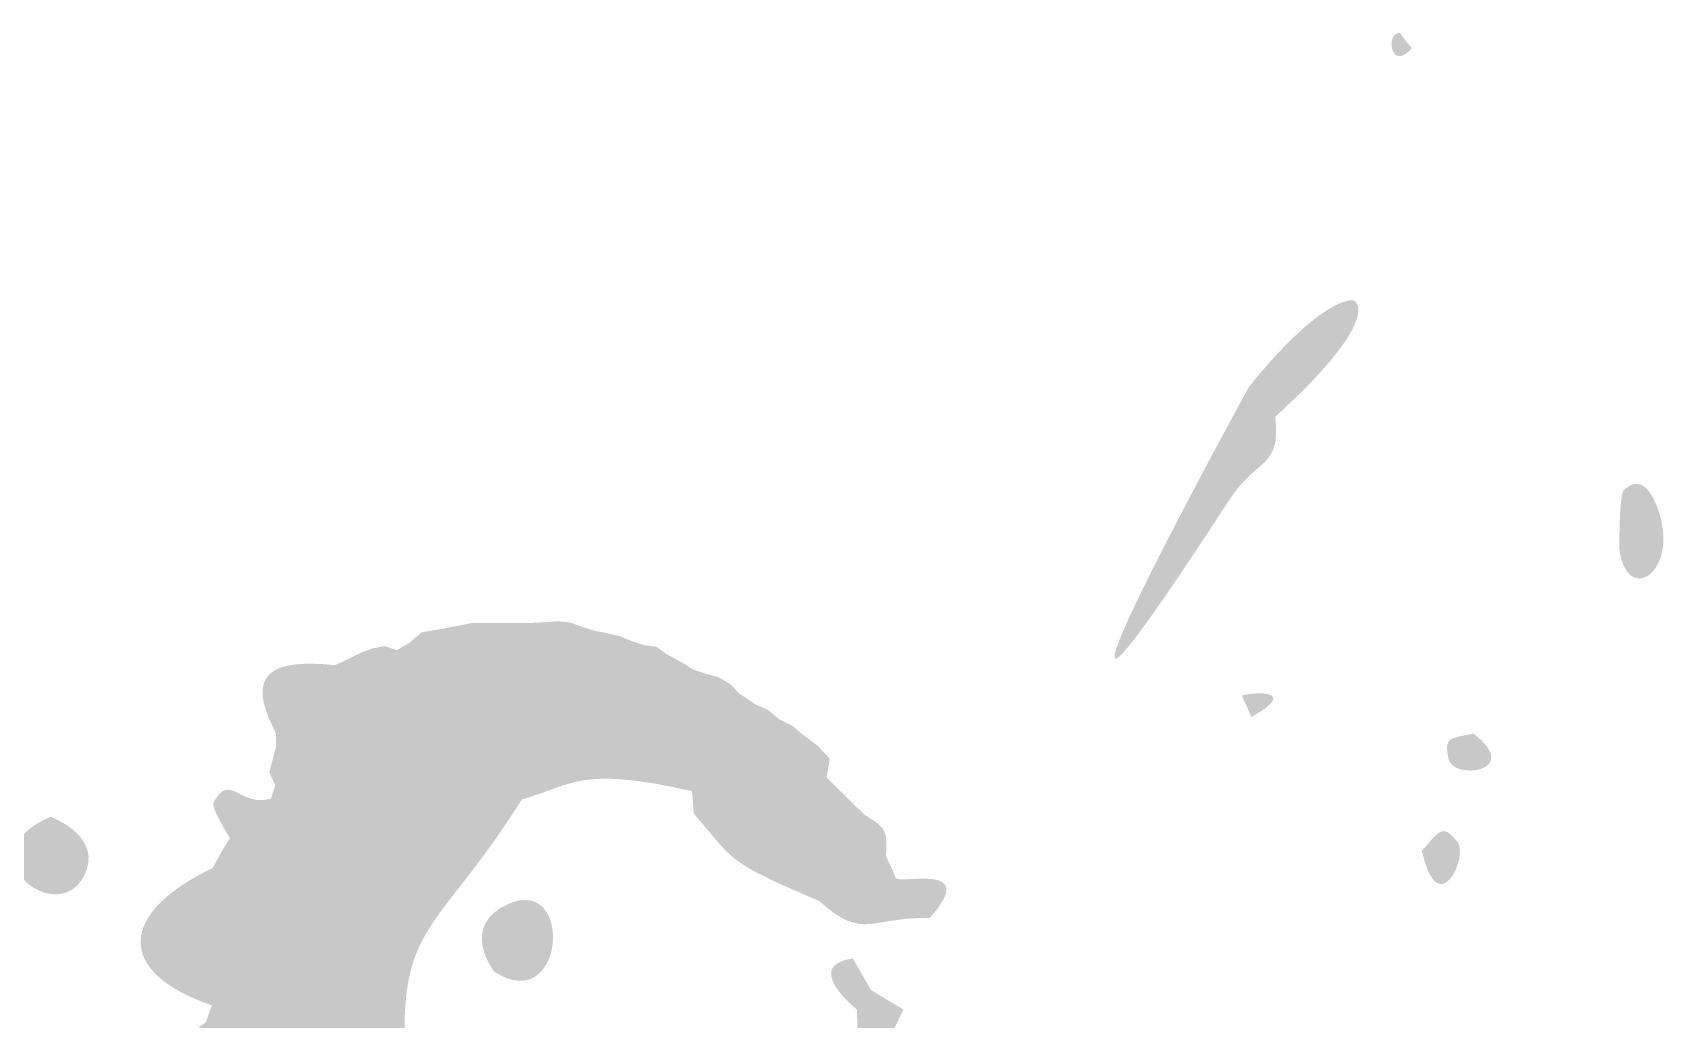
# Model space of a CAD drawing. Header units: millimetres. Extents: x 551 to 751, y 21 to 126.
# Drawn here: x 707.7 to 728.14, y 113.41 to 125.69 of the extents above; entities that cross this region are included whole.
import ezdxf

# ---------------------------------------------------------------- set-up
doc = ezdxf.new("R2010")
doc.units = ezdxf.units.MM

msp = doc.modelspace()

# ---------------------------------------------------------------- hatches: boundary and pattern name
at = {"true_color": 0x000000, "transparency": 33554687}
h = msp.add_hatch(color=18, dxfattribs=at)
edge = h.paths.add_edge_path(flags=0)
edge.add_spline(control_points=[(724.875, 125.495), (724.606, 125.192), (724.546, 125.687), (724.716, 125.684), (724.735, 125.684), (724.716, 125.684), (724.875, 125.495)], knot_values=[0, 0, 0, 0, 1, 1, 1, 2, 2, 2, 2], degree=3, periodic=1)
h = msp.add_hatch(color=18, dxfattribs=at)
edge = h.paths.add_edge_path(flags=0)
edge.add_spline(control_points=[(722.843, 121.275), (722.927, 121.38), (723.633, 122.272), (724.101, 122.358), (724.232, 122.382), (724.473, 122.087), (723.172, 120.906), (723.14, 120.928), (723.24, 120.995), (722.843, 121.275)], knot_values=[0, 0, 0, 0, 1, 1, 1, 2, 2, 2, 3, 3, 3, 3], degree=3, periodic=1)
h = msp.add_hatch(color=18, dxfattribs=at)
edge = h.paths.add_edge_path(flags=0)
edge.add_spline(control_points=[(722.843, 121.275), (723.24, 120.995), (723.14, 120.928), (723.172, 120.906), (723.248, 120.26), (722.945, 120.402), (722.607, 119.882), (719.27, 114.751), (722.789, 121.177), (722.843, 121.275)], knot_values=[0, 0, 0, 0, 1, 1, 1, 2, 2, 2, 3, 3, 3, 3], degree=3, periodic=1)
h = msp.add_hatch(color=18, dxfattribs=at)
edge = h.paths.add_edge_path(flags=0)
edge.add_spline(control_points=[(727.457, 119.271), (727.464, 119.955), (727.492, 119.979), (727.537, 120.015), (727.829, 120.258), (727.97, 119.66), (727.981, 119.612), (728.141, 118.934), (727.539, 118.573), (727.457, 119.271)], knot_values=[0, 0, 0, 0, 1, 1, 1, 2, 2, 2, 3, 3, 3, 3], degree=3, periodic=1)
h = msp.add_hatch(color=18, dxfattribs=at)
edge = h.paths.add_edge_path(flags=0)
edge.add_spline(control_points=[(712.093, 117.121), (712.093, 117.121), (711.696, 116.539), (711.696, 116.539), (711.262, 115.903), (711.735, 115.463), (711.004, 115.33), (710.459, 115.231), (710.474, 115.387), (709.938, 115.288), (709.938, 115.288), (710.078, 115.538), (710.078, 115.538), (710.078, 115.538), (710.156, 115.662), (710.156, 115.662), (709.922, 116.05), (709.941, 116.084), (709.96, 116.118), (710.162, 116.482), (710.277, 116.041), (710.667, 116.154), (710.667, 116.154), (710.721, 116.318), (710.721, 116.318), (710.721, 116.318), (710.648, 116.482), (710.648, 116.482), (710.648, 116.482), (710.732, 116.809), (710.732, 116.809), (710.732, 116.809), (710.728, 116.973), (710.728, 116.973), (710.337, 117.709), (710.662, 117.899), (711.464, 117.815), (711.464, 117.815), (711.618, 117.886), (711.618, 117.886), (711.618, 117.886), (711.772, 117.963), (711.772, 117.963), (711.772, 117.963), (711.927, 118.023), (711.927, 118.023), (711.927, 118.023), (712.081, 118.052), (712.081, 118.052), (712.081, 118.052), (712.235, 118.003), (712.235, 118.003), (712.235, 118.003), (712.389, 118.092), (712.389, 118.092), (712.389, 118.092), (712.543, 118.224), (712.543, 118.224), (712.543, 118.224), (712.697, 118.25), (712.697, 118.25), (712.697, 118.25), (712.851, 118.278), (712.851, 118.278), (712.851, 118.278), (713.005, 118.307), (713.005, 118.307), (713.005, 118.307), (713.159, 118.338), (713.159, 118.338), (713.159, 118.338), (713.313, 118.342), (713.313, 118.342), (713.313, 118.342), (713.93, 118.342), (713.93, 118.342), (713.93, 118.342), (714.084, 118.35), (714.084, 118.35), (714.084, 118.35), (714.238, 118.363), (714.238, 118.363), (714.238, 118.363), (714.392, 118.348), (714.392, 118.348), (714.392, 118.348), (714.546, 118.289), (714.546, 118.289), (714.546, 118.289), (714.7, 118.243), (714.7, 118.243), (714.7, 118.243), (714.854, 118.212), (714.854, 118.212), (714.854, 118.212), (715.008, 118.178), (715.008, 118.178), (715.008, 118.178), (715.162, 118.113), (715.162, 118.113), (715.162, 118.113), (715.316, 118.065), (715.316, 118.065), (715.316, 118.065), (715.47, 118.043), (715.47, 118.043), (715.47, 118.043), (715.586, 117.957), (715.586, 117.957), (715.586, 117.957), (715.779, 117.852), (715.779, 117.852), (715.779, 117.852), (715.933, 117.758), (715.933, 117.758), (715.933, 117.758), (716.087, 117.707), (716.087, 117.707), (716.087, 117.707), (716.241, 117.666), (716.241, 117.666), (716.241, 117.666), (716.395, 117.573), (716.395, 117.573), (716.395, 117.573), (716.496, 117.465), (716.496, 117.465), (716.496, 117.465), (716.703, 117.326), (716.703, 117.326), (716.703, 117.326), (716.857, 117.258), (716.857, 117.258), (716.857, 117.258), (717.003, 117.137), (717.003, 117.137), (717.003, 117.137), (717.165, 117.059), (717.165, 117.059), (717.165, 117.059), (717.261, 116.973), (717.261, 116.973), (717.261, 116.973), (717.473, 116.814), (717.473, 116.814), (717.473, 116.814), (717.627, 116.651), (717.627, 116.651), (717.627, 116.651), (717.585, 116.418), (717.585, 116.418), (715.548, 116.973), (715.554, 118.014), (712.701, 117.777), (712.645, 117.773), (712.721, 117.624), (712.081, 117.427), (712.059, 117.421), (712.081, 117.427), (712.093, 117.121)], knot_values=[0, 0, 0, 0, 1, 1, 1, 2, 2, 2, 3, 3, 3, 4, 4, 4, 5, 5, 5, 6, 6, 6, 7, 7, 7, 8, 8, 8, 9, 9, 9, 10, 10, 10, 11, 11, 11, 12, 12, 12, 13, 13, 13, 14, 14, 14, 15, 15, 15, 16, 16, 16, 17, 17, 17, 18, 18, 18, 19, 19, 19, 20, 20, 20, 21, 21, 21, 22, 22, 22, 23, 23, 23, 24, 24, 24, 25, 25, 25, 26, 26, 26, 27, 27, 27, 28, 28, 28, 29, 29, 29, 30, 30, 30, 31, 31, 31, 32, 32, 32, 33, 33, 33, 34, 34, 34, 35, 35, 35, 36, 36, 36, 37, 37, 37, 38, 38, 38, 39, 39, 39, 40, 40, 40, 41, 41, 41, 42, 42, 42, 43, 43, 43, 44, 44, 44, 45, 45, 45, 46, 46, 46, 47, 47, 47, 48, 48, 48, 49, 49, 49, 50, 50, 50, 51, 51, 51, 52, 52, 52, 53, 53, 53, 53], degree=3, periodic=1)
h = msp.add_hatch(color=18, dxfattribs=at)
edge = h.paths.add_edge_path(flags=0)
edge.add_spline(control_points=[(712.093, 117.121), (712.081, 117.427), (712.059, 117.421), (712.081, 117.427), (712.721, 117.624), (712.645, 117.773), (712.701, 117.777), (715.554, 118.014), (715.548, 116.973), (717.585, 116.418), (717.585, 116.418), (718.056, 115.956), (718.056, 115.956), (718.093, 115.662), (718.293, 115.47), (718.326, 115.439), (718.391, 115.288), (718.391, 115.325), (718.443, 115.171), (718.475, 115.073), (719.513, 115.383), (718.87, 114.667), (718.128, 114.686), (718.053, 114.378), (717.498, 114.877), (717.498, 114.877), (717.005, 115.092), (717.005, 115.092), (717.248, 115.38), (717.175, 115.391), (717.085, 115.747), (717.307, 115.948), (717.372, 115.991), (717.165, 116.223), (717.165, 116.223), (717.011, 116.281), (717.011, 116.281), (716.748, 116.067), (716.774, 116.027), (716.429, 116.045), (716.429, 116.045), (715.911, 116.246), (715.911, 116.246), (714.504, 116.569), (714.411, 116.317), (713.79, 116.142), (713.79, 116.142), (713.612, 116.318), (713.612, 116.318), (713.612, 116.318), (713.689, 116.482), (713.689, 116.482), (714.942, 117.118), (713.295, 117.513), (712.093, 117.121)], knot_values=[0, 0, 0, 0, 1, 1, 1, 2, 2, 2, 3, 3, 3, 4, 4, 4, 5, 5, 5, 6, 6, 6, 7, 7, 7, 8, 8, 8, 9, 9, 9, 10, 10, 10, 11, 11, 11, 12, 12, 12, 13, 13, 13, 14, 14, 14, 15, 15, 15, 16, 16, 16, 17, 17, 17, 18, 18, 18, 18], degree=3, periodic=1)
h = msp.add_hatch(color=18, dxfattribs=at)
edge = h.paths.add_edge_path(flags=0)
edge.add_spline(control_points=[(722.876, 117.169), (722.764, 117.436), (722.755, 117.415), (722.764, 117.436), (722.777, 117.467), (723.545, 117.546), (722.876, 117.169)], knot_values=[0, 0, 0, 0, 1, 1, 1, 2, 2, 2, 2], degree=3, periodic=1)
h = msp.add_hatch(color=18, dxfattribs=at)
edge = h.paths.add_edge_path(flags=0)
edge.add_spline(control_points=[(712.093, 117.121), (713.295, 117.513), (714.942, 117.118), (713.689, 116.482), (713.689, 116.482), (713.612, 116.318), (713.612, 116.318), (713.612, 116.318), (713.79, 116.142), (713.79, 116.142), (712.729, 114.457), (712.248, 114.619), (712.343, 112.883), (712.343, 112.883), (712.283, 112.56), (712.283, 112.56), (711.853, 112.048), (711.691, 112.092), (711.773, 111.401), (711.773, 111.401), (711.879, 110.941), (711.879, 110.941), (711.503, 110.458), (710.944, 111.065), (710.887, 111.126), (710.887, 111.126), (710.71, 111.892), (710.71, 111.892), (710.643, 112.793), (710.48, 112.874), (711.072, 113.538), (711.187, 113.71), (711.168, 113.699), (711.286, 113.858), (712.045, 114.882), (710.862, 113.637), (709.933, 113.58), (708.719, 113.996), (708.776, 114.732), (709.938, 115.288), (710.474, 115.387), (710.459, 115.231), (711.004, 115.33), (711.735, 115.463), (711.262, 115.903), (711.696, 116.539), (711.696, 116.539), (712.093, 117.121), (712.093, 117.121)], knot_values=[0, 0, 0, 0, 1, 1, 1, 2, 2, 2, 3, 3, 3, 4, 4, 4, 5, 5, 5, 6, 6, 6, 7, 7, 7, 8, 8, 8, 9, 9, 9, 10, 10, 10, 11, 11, 11, 12, 12, 12, 13, 13, 13, 14, 14, 14, 15, 15, 15, 16, 16, 16, 16], degree=3, periodic=1)
h = msp.add_hatch(color=18, dxfattribs=at)
edge = h.paths.add_edge_path(flags=0)
edge.add_spline(control_points=[(725.638, 116.965), (726.268, 116.497), (725.393, 116.373), (725.332, 116.646), (725.267, 116.936), (725.367, 116.897), (725.638, 116.965)], knot_values=[0, 0, 0, 0, 1, 1, 1, 2, 2, 2, 2], degree=3, periodic=1)
h = msp.add_hatch(color=18, dxfattribs=at)
edge = h.paths.add_edge_path(flags=0)
edge.add_spline(control_points=[(715.911, 116.246), (715.911, 116.246), (716.429, 116.045), (716.429, 116.045), (716.73, 115.793), (716.692, 115.667), (717.085, 115.747), (717.175, 115.391), (717.248, 115.38), (717.005, 115.092), (716.358, 115.398), (716.398, 115.425), (715.933, 115.968), (715.933, 115.968), (715.911, 116.246), (715.911, 116.246)], knot_values=[0, 0, 0, 0, 1, 1, 1, 2, 2, 2, 3, 3, 3, 4, 4, 4, 5, 5, 5, 5], degree=3, periodic=1)
h = msp.add_hatch(color=18, dxfattribs=at)
edge = h.paths.add_edge_path(flags=0)
edge.add_spline(control_points=[(716.429, 116.045), (716.774, 116.027), (716.748, 116.067), (717.011, 116.281), (717.011, 116.281), (717.165, 116.223), (717.165, 116.223), (717.372, 115.991), (717.307, 115.948), (717.085, 115.747), (716.692, 115.667), (716.73, 115.793), (716.429, 116.045)], knot_values=[0, 0, 0, 0, 1, 1, 1, 2, 2, 2, 3, 3, 3, 4, 4, 4, 4], degree=3, periodic=1)
h = msp.add_hatch(color=18, dxfattribs=at)
edge = h.paths.add_edge_path(flags=0)
edge.add_spline(control_points=[(707.922, 115.928), (707.983, 115.904), (708.579, 115.669), (708.341, 115.193), (708.01, 114.532), (706.828, 115.458), (707.922, 115.928)], knot_values=[0, 0, 0, 0, 1, 1, 1, 2, 2, 2, 2], degree=3, periodic=1)
h = msp.add_hatch(color=18, dxfattribs=at)
edge = h.paths.add_edge_path(flags=0)
edge.add_spline(control_points=[(718.056, 115.956), (718.33, 115.781), (718.341, 115.771), (718.326, 115.439), (718.293, 115.47), (718.093, 115.662), (718.056, 115.956)], knot_values=[0, 0, 0, 0, 1, 1, 1, 2, 2, 2, 2], degree=3, periodic=1)
h = msp.add_hatch(color=18, dxfattribs=at)
edge = h.paths.add_edge_path(flags=0)
edge.add_spline(control_points=[(724.999, 115.507), (725.212, 115.736), (725.248, 115.858), (725.44, 115.618), (725.589, 115.431), (725.193, 114.598), (724.999, 115.507)], knot_values=[0, 0, 0, 0, 1, 1, 1, 2, 2, 2, 2], degree=3, periodic=1)
h = msp.add_hatch(color=18, dxfattribs=at)
edge = h.paths.add_edge_path(flags=0)
edge.add_spline(control_points=[(713.448, 114), (713.408, 114.055), (713.033, 114.581), (713.622, 114.842), (714.448, 115.209), (714.328, 113.43), (713.448, 114)], knot_values=[0, 0, 0, 0, 1, 1, 1, 2, 2, 2, 2], degree=3, periodic=1)
h = msp.add_hatch(color=18, dxfattribs=at)
edge = h.paths.add_edge_path(flags=0)
edge.add_spline(control_points=[(709.933, 113.58), (710.862, 113.637), (712.045, 114.882), (711.286, 113.858), (711.168, 113.699), (711.187, 113.71), (711.072, 113.538), (710.48, 112.874), (710.643, 112.793), (710.71, 111.892), (710.616, 111.814), (710.623, 111.827), (710.123, 111.515), (709.378, 113.079), (709.732, 113.294), (709.855, 113.368), (709.855, 113.368), (709.933, 113.58), (709.933, 113.58)], knot_values=[0, 0, 0, 0, 1, 1, 1, 2, 2, 2, 3, 3, 3, 4, 4, 4, 5, 5, 5, 6, 6, 6, 6], degree=3, periodic=1)
h = msp.add_hatch(color=18, dxfattribs=at)
edge = h.paths.add_edge_path(flags=0)
edge.add_spline(control_points=[(718.141, 113.77), (718.141, 113.77), (717.964, 113.528), (717.964, 113.528), (717.926, 113.56), (717.294, 114.076), (717.911, 114.164), (717.914, 114.164), (717.912, 114.164), (718.141, 113.77)], knot_values=[0, 0, 0, 0, 1, 1, 1, 2, 2, 2, 3, 3, 3, 3], degree=3, periodic=1)
h = msp.add_hatch(color=18, dxfattribs=at)
edge = h.paths.add_edge_path(flags=0)
edge.add_spline(control_points=[(718.141, 113.77), (718.542, 113.528), (718.54, 113.53), (718.542, 113.529), (718.41, 113.26), (718.44, 113.255), (718.213, 113.083), (718.213, 113.083), (717.973, 113.224), (717.973, 113.224), (717.973, 113.224), (717.964, 113.528), (717.964, 113.528), (717.964, 113.528), (718.141, 113.77), (718.141, 113.77)], knot_values=[0, 0, 0, 0, 1, 1, 1, 2, 2, 2, 3, 3, 3, 4, 4, 4, 5, 5, 5, 5], degree=3, periodic=1)

doc.saveas('drawing.dxf')
